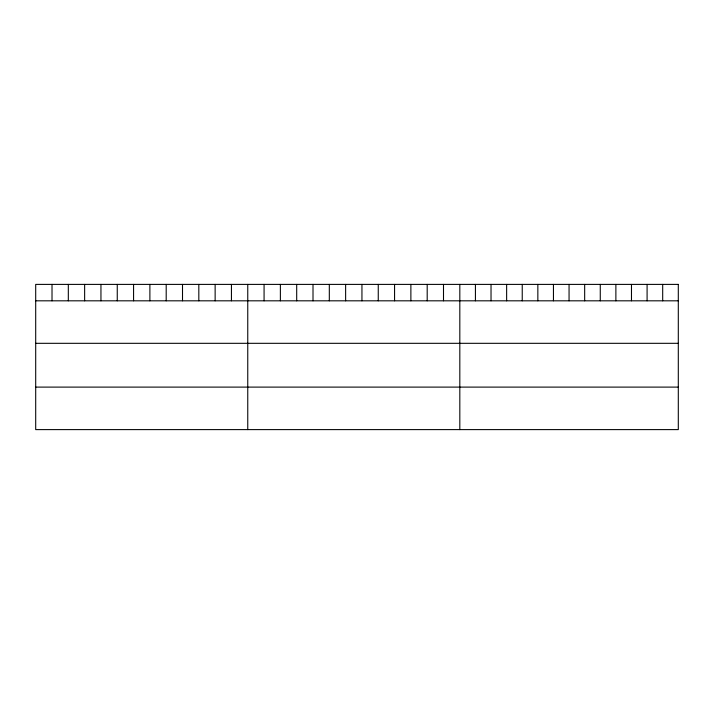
<?xml version="1.0" encoding="UTF-8"?>
<svg xmlns="http://www.w3.org/2000/svg" width="714" height="714" viewBox="0 0 714 714"><rect width="100%" height="100%" fill="white"/><g stroke="black" fill="none" stroke-linecap="round" stroke-linejoin="round"><path stroke-width="1.07" d="M35.7 300.817L678.3 300.817M35.7 343.318L678.3 343.318M35.7 387.104L678.3 387.104M662.69 284.395L662.69 300.817M647.089 284.395L647.089 300.817M631.479 284.395L631.479 300.817M615.879 284.395L615.879 300.817M600.269 284.395L600.269 300.817M584.668 284.395L584.668 300.817M569.058 284.395L569.058 300.817M553.448 284.395L553.448 300.817M537.847 284.395L537.847 300.817M522.237 284.395L522.237 300.817M506.637 284.395L506.637 300.817M491.027 284.395L491.027 300.817M475.426 284.395L475.426 300.817M459.816 284.395L459.816 429.605M443.501 284.395L443.501 300.817M427.195 284.395L427.195 300.817M410.88 284.395L410.88 300.817M394.565 284.395L394.565 300.817M378.259 284.395L378.259 300.817M361.944 284.395L361.944 300.817M345.63 284.395L345.63 300.817M329.315 284.395L329.315 300.817M313.009 284.395L313.009 300.817M296.694 284.395L296.694 300.817M280.379 284.395L280.379 300.817M264.073 284.395L264.073 300.817M247.758 284.395L247.758 429.605M231.443 284.395L231.443 300.817M215.137 284.395L215.137 300.817M198.822 284.395L198.822 300.817M182.507 284.395L182.507 300.817M166.201 284.395L166.201 300.817M149.886 284.395L149.886 300.817M133.572 284.395L133.572 300.817M117.257 284.395L117.257 300.817M100.951 284.395L100.951 300.817M84.636 284.395L84.636 300.817M68.321 284.395L68.321 300.817M52.015 284.395L52.015 300.817M678.3 284.395L35.7 284.395L35.7 429.605L678.3 429.605L678.3 284.395"/></g></svg>
